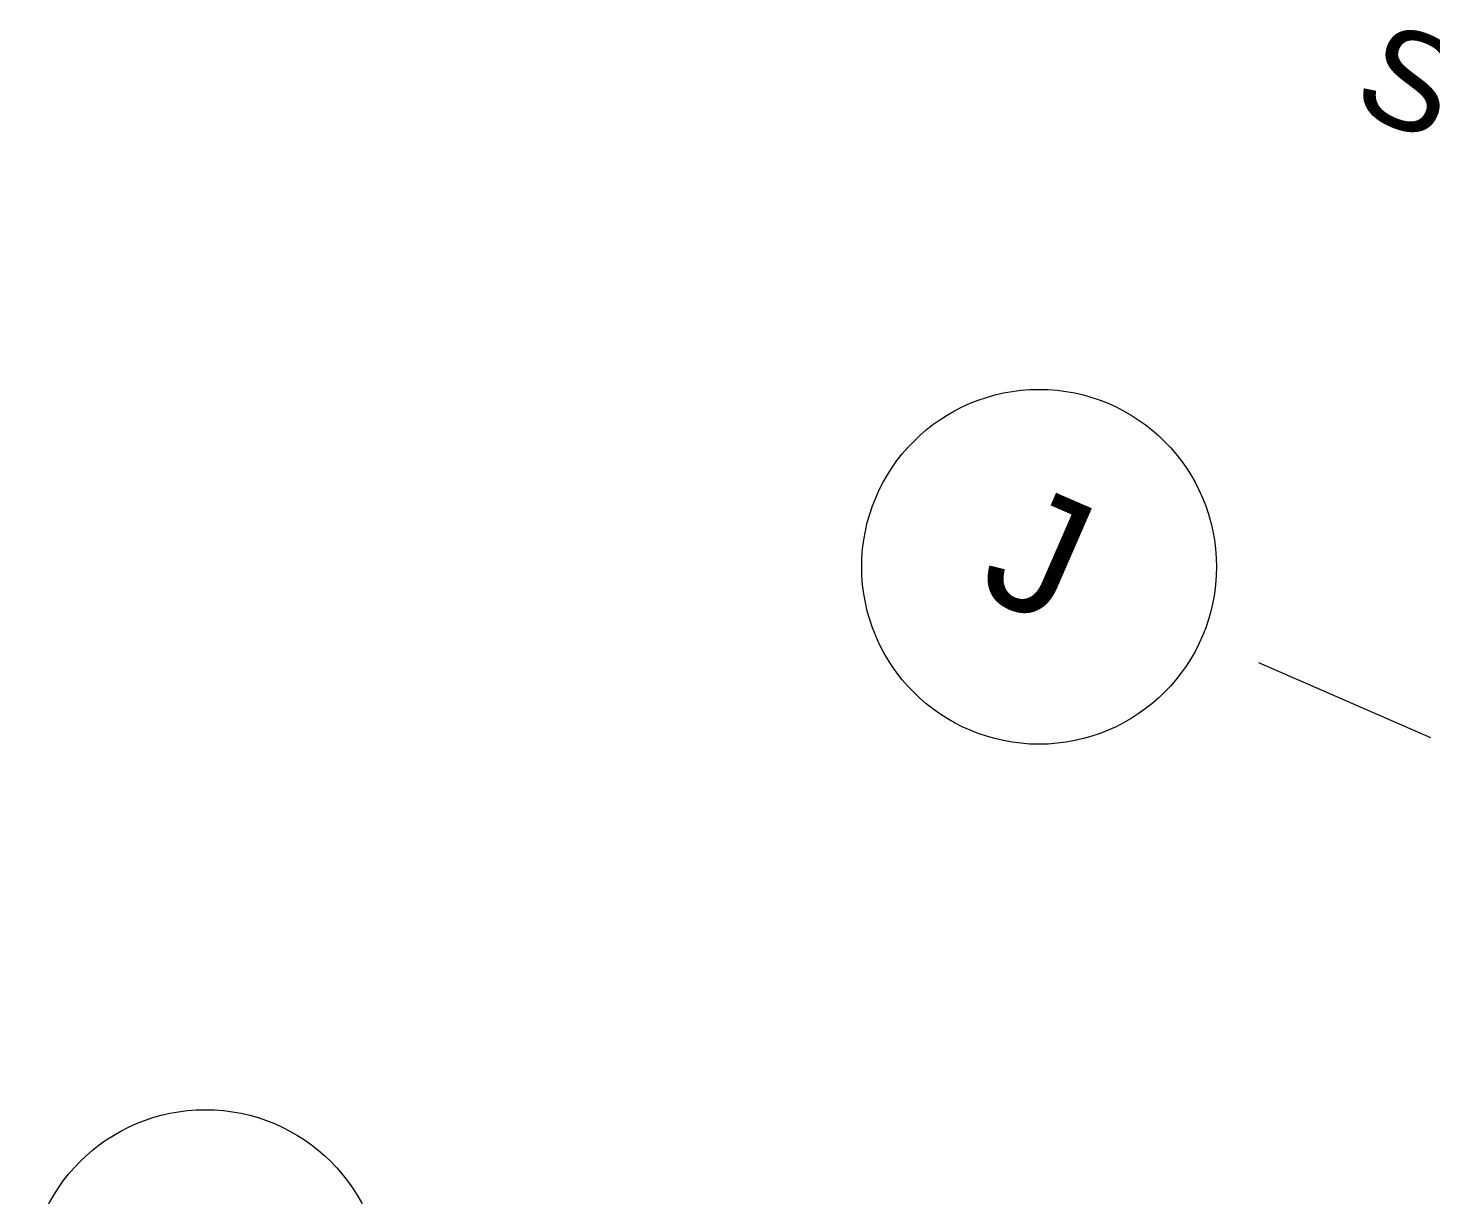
# Model space of a CAD drawing. Header units: millimetres. Extents: x -50172 to 90294, y -80883 to 25069.
# Drawn here: x -30134 to -26179, y -23492 to -20204 of the extents above; entities that cross this region are included whole.
import ezdxf
from ezdxf.enums import TextEntityAlignment as Align

# ---------------------------------------------------------------- set-up
doc = ezdxf.new("R2010")
doc.units = ezdxf.units.MM
doc.header["$MEASUREMENT"] = 0
doc.linetypes.add('Double Dashed', pattern=[1093.611073, 529.166651, -211.666656, 141.111112, -211.666656])
doc.layers.add('A-95-MC_Marker_Section_P2.Marker', color=7, linetype='Continuous')
doc.layers.add('New_A-15-MG_Structural_Grid_Phase_2', color=7, linetype='Continuous')
doc.layers.add('A-95-MC_Marker_Section_P2.Marker_Pen_No__6', color=7, linetype='Continuous', lineweight=35)
doc.layers.add('New_A-15-MG_Structural_Grid_Phase_2_Pen_No__222', color=7, linetype='Continuous', lineweight=13, true_color=0x65af33)
doc.styles.add('GENERATED_STYLE_4', font='')
doc.styles.get('GENERATED_STYLE_4').set_extended_font_data('Swis721 BT')

# ---------------------------------------------------------------- blocks, each defined once
blk = doc.blocks.new('Standard grid marker_32')
at = {"layer": 'New_A-15-MG_Structural_Grid_Phase_2_Pen_No__222', "linetype": 'Double Dashed'}
blk.add_line((53258.1, 0), (53963.2, 0), dxfattribs=at)
at = {"layer": 'New_A-15-MG_Structural_Grid_Phase_2_Pen_No__222', "linetype": 'Continuous'}
blk.add_circle((54463.2, 0), 500, dxfattribs=at)
at = {"layer": 'New_A-15-MG_Structural_Grid_Phase_2_Pen_No__222', "style": 'GENERATED_STYLE_4'}
for tag, p in [('AC_MarkerText_1_0', (-500, 38.7)), ('AC_MarkerText_1_1', (54463.2, 38.7))]:
    blk.add_attdef(tag, text='', height=350, rotation=180, dxfattribs=at).set_placement(p, align=Align.MIDDLE_CENTER)
blk = doc.blocks.new('Standard grid marker_33')
at = {"layer": 'New_A-15-MG_Structural_Grid_Phase_2_Pen_No__222', "linetype": 'Continuous'}
blk.add_circle((55806.1, 0), 500, dxfattribs=at)
at = {"layer": 'New_A-15-MG_Structural_Grid_Phase_2_Pen_No__222', "style": 'GENERATED_STYLE_4'}
for tag, p in [('AC_MarkerText_1_0', (-500, 43.4)), ('AC_MarkerText_1_1', (55806.1, 43.4))]:
    blk.add_attdef(tag, text='', height=350, rotation=180, dxfattribs=at).set_placement(p, align=Align.MIDDLE_CENTER)
blk = doc.blocks.new('Cutting Plane_4_1', base_point=(-25330.5, -21002.6))
at = {"layer": 'A-95-MC_Marker_Section_P2.Marker_Pen_No__6', "insert": (-26412.2, -20430.7), "char_height": 275, "attachment_point": 7, "rotation": 336.4404, "style": 'GENERATED_STYLE_4'}
blk.add_mtext('\\A1;{\\fSwis721 BT|b0|i0|c0|p34;S-24}', dxfattribs=at)

msp = doc.modelspace()

# ---------------------------------------------------------------- block references
at = {"layer": 'A-95-MC_Marker_Section_P2.Marker'}
msp.add_blockref('Cutting Plane_4_1', (-25330.5, -21002.6), dxfattribs=at)
at = {"layer": 'New_A-15-MG_Structural_Grid_Phase_2', "color": 8, "linetype": 'Continuous', "lineweight": 15}
ref = msp.add_blockref('Standard grid marker_32', (22639.6, -43491.3), dxfattribs=dict(at, zscale=1000, rotation=156.4404115839929))
ref.add_attrib('AC_MarkerText_1_1', 'J', dxfattribs={"layer": 'New_A-15-MG_Structural_Grid_Phase_2_Pen_No__222', "color": 85, "true_color": 0x65af33, "height": 350, "rotation": 336.4404, "style": 'GENERATED_STYLE_4'}).set_placement((-27283.9, -21683.5), align=Align.MIDDLE_CENTER)
at = {"layer": 'New_A-15-MG_Structural_Grid_Phase_2', "color": 8, "linetype": 'Continuous', "lineweight": 15, "zscale": 1000, "rotation": 156.4404115839929}
msp.add_blockref('Standard grid marker_33', (21520.4, -46057.9), dxfattribs=at)

doc.saveas('drawing.dxf')
